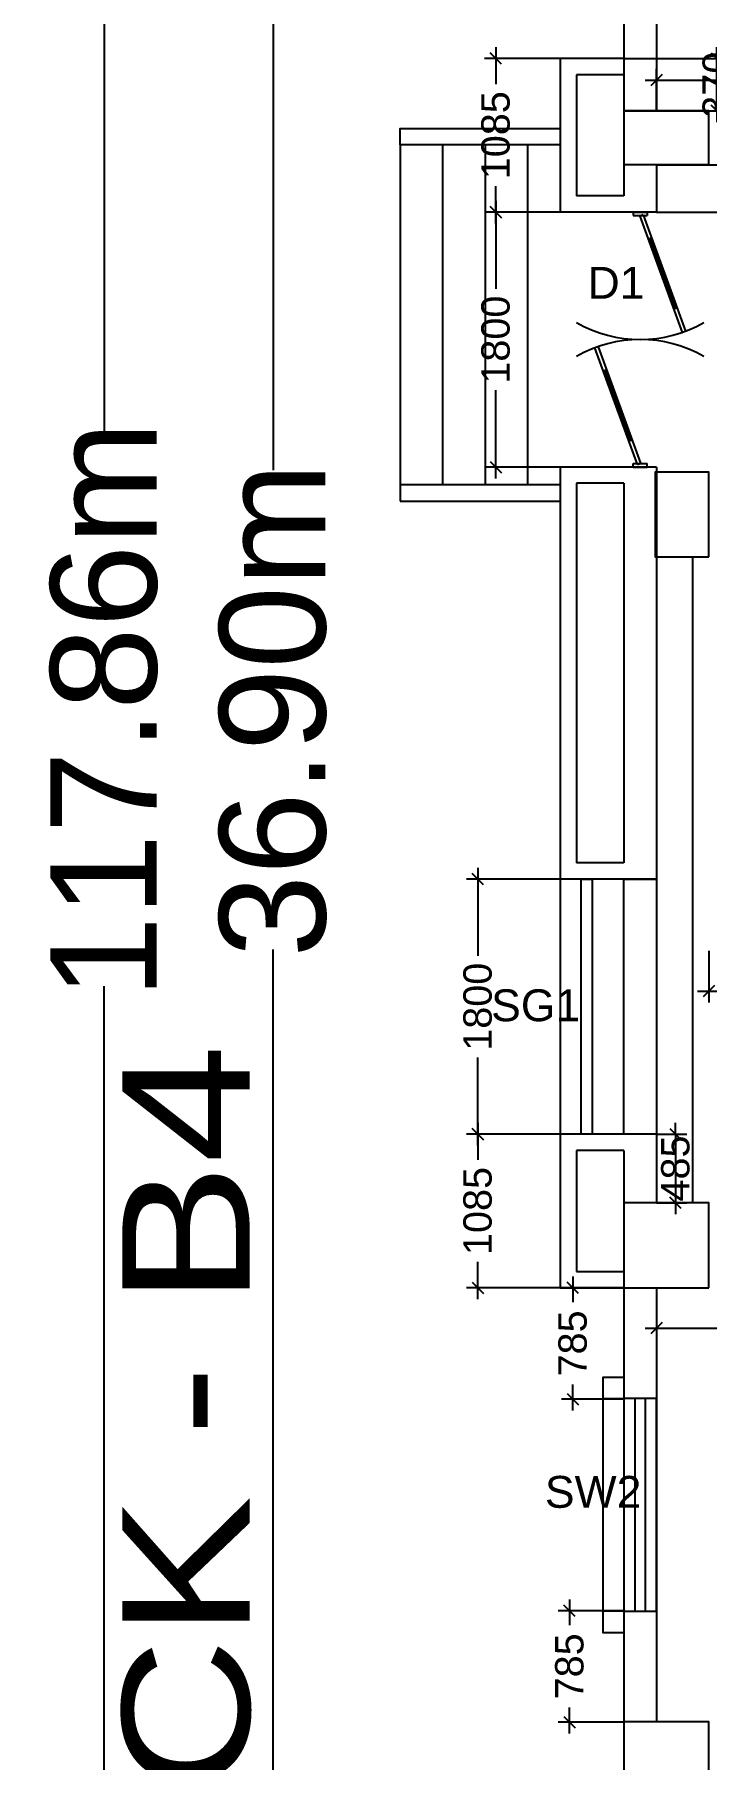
# Model space of a CAD drawing. Extents: x 6345096 to 6738923, y -6490958 to -6305885.
# Drawn here: x 6527889 to 6532632, y -6403355 to -6391176 of the extents above; entities that cross this region are included whole.
import ezdxf
from ezdxf.enums import TextEntityAlignment as Align

# ---------------------------------------------------------------- set-up
doc = ezdxf.new("R2010")
doc.units = 0
doc.header["$LTSCALE"] = 600
doc.header["$MEASUREMENT"] = 0
doc.header["$PDMODE"] = 35
doc.linetypes.add('HIDDEN', pattern=[0.375, 0.25, -0.125])
doc.layers.get('0').update_dxf_attribs({"linetype": 'CONTINUOUS'})
doc.layers.get('Defpoints').update_dxf_attribs({"linetype": 'CONTINUOUS'})
for name, color, linetype in [('BLOCKS-PROP', 2, 'CONTINUOUS'), ('chajja', 7, 'CONTINUOUS'), ('DIM', 8, 'CONTINUOUS'), ('DOOR', 32, 'CONTINUOUS'), ('Ele Proje.', 7, 'CONTINUOUS'), ('Ele. Proj', 7, 'CONTINUOUS'), ('HS', 251, 'CONTINUOUS'), ('joinery', 7, 'CONTINUOUS'), ('LA-column', 3, 'CONTINUOUS'), ('Railing', 21, 'CONTINUOUS'), ('Stairscase', 7, 'CONTINUOUS'), ('Walls', 7, 'CONTINUOUS'), ('WIN', 151, 'CONTINUOUS'), ('Working Dim', 5, 'CONTINUOUS')]:
    doc.layers.add(name, color=color, linetype=linetype)
doc.styles.add('ari', font='arial.ttf')
doc.styles.add('ARIAL', font='arial.ttf')
doc.styles.get("Standard").update_dxf_attribs({"font": 'romans.shx'})
doc.dimstyles.new('int. dim', dxfattribs={"dimtxt": 200, "dimasz": 80, "dimexe": 80, "dimexo": 0, "dimgap": 70, "dimtad": 0, "dimdec": 0, "dimzin": 12, "dimdsep": 46, "dimtxsty": 'ari', "dimblk": 'OBLIQUE', "dimcen": 2, "dimdle": 80, "dimclrd": 256, "dimclre": 256, "dimclrt": 6, "dimadec": 0, "dimazin": 0, "dimtfac": 1, "dimtdec": 0, "dimtix": 1, "dimtmove": 2, "dimatfit": 3, "dimfxl": 1, "dimtolj": 1, "dimtzin": 0, "dimlwd": -1, "dimlwe": -1, "dimarcsym": 0})
doc.dimstyles.new('STANDARD$0', dxfattribs={"dimscale": 0, "dimtxt": 150, "dimasz": 125, "dimexe": 0.75, "dimexo": 1, "dimgap": 25, "dimtad": 1, "dimdec": 0, "dimdsep": 46, "dimtxsty": 'Standard', "dimblk1": 'DOT', "dimblk2": 'DOT', "dimsah": 1, "dimcen": 2.5, "dimclrd": 1, "dimclre": 1, "dimclrt": 3, "dimadec": 0, "dimazin": 0, "dimtfac": 1, "dimtdec": 0, "dimtmove": 0, "dimatfit": 3, "dimldrblk": 'DOT', "dimfxl": 1, "dimtolj": 1, "dimtzin": 0, "dimarcsym": 0})

# ---------------------------------------------------------------- blocks, each defined once
blk = doc.blocks.new('_Oblique')
at = {"color": 0, "linetype": 'ByBlock', "lineweight": -2}
blk.add_line((-0.5, -0.5), (0.5, 0.5), dxfattribs=at)
blk = doc.blocks.new('*D333')
at = {"layer": 'Defpoints', "color": 0, "transparency": 16777216}
for p in [(6532049, -6400025, -10), (6531688, -6400810), (6532049, -6400810, -15)]:
    blk.add_point(p, dxfattribs=at)
at = {"layer": 'Working Dim', "transparency": 16777216}
for p, q in [((6532049, -6400025), (6531608, -6400025)), ((6531688, -6399945), (6531688, -6400126)), ((6531688, -6400890), (6531688, -6400708)), ((6532049, -6400810), (6531608, -6400810))]:
    blk.add_line(p, q, dxfattribs=at)
at = {"layer": 'Working Dim', "transparency": 16777216, "xscale": 80, "yscale": 80, "zscale": 80}
for p, rotation in [((6531688, -6400025), 90), ((6531688, -6400810), 270)]:
    blk.add_blockref('_Oblique', p, dxfattribs=dict(at, rotation=rotation))
at = {"layer": 'Working Dim', "color": 6, "transparency": 16777216, "insert": (6531688, -6400417), "char_height": 200, "attachment_point": 5, "rotation": 90, "style": 'ari'}
blk.add_mtext('\\A1;785', dxfattribs=at)
blk = doc.blocks.new('*D468')
at = {"layer": 'Defpoints', "color": 0, "transparency": 16777216}
for p in [(6531899, -6337015, 5), (6528381, -6454874), (6532049, -6454874, 5)]:
    blk.add_point(p, dxfattribs=at)
at = {"layer": 'DIM', "color": 8, "transparency": 16777216}
for p, q in [((6528381, -6336715), (6528381, -6393996)), ((6531899, -6337015), (6528081, -6337015)), ((6528381, -6455174), (6528381, -6397894)), ((6532049, -6454874), (6528081, -6454874))]:
    blk.add_line(p, q, dxfattribs=at)
at = {"layer": 'DIM', "color": 8, "transparency": 16777216, "xscale": 300, "yscale": 300, "zscale": 300}
for p, rotation in [((6528381, -6337015), 90), ((6528381, -6454874), 270)]:
    blk.add_blockref('_Oblique', p, dxfattribs=dict(at, rotation=rotation))
at = {"layer": 'DIM', "color": 7, "transparency": 16777216, "insert": (6528381, -6395945), "char_height": 750, "attachment_point": 5, "rotation": 90, "style": 'ari'}
blk.add_mtext('\\A1;117.86m', dxfattribs=at)
blk = doc.blocks.new('*D729')
at = {"layer": 'Defpoints', "color": 0, "transparency": 16777216}
for p in [(6538810, -6391498), (6532279, -6391715, 4), (6538810, -6391715)]:
    blk.add_point(p, dxfattribs=at)
at = {"layer": 'Working Dim', "transparency": 16777216}
for p, q in [((6532199, -6391498), (6535176, -6391498)), ((6532279, -6391715), (6532279, -6391418)), ((6538890, -6391498), (6535913, -6391498)), ((6538810, -6391715), (6538810, -6391418))]:
    blk.add_line(p, q, dxfattribs=at)
at = {"layer": 'Working Dim', "transparency": 16777216, "xscale": 80, "yscale": 80, "zscale": 80, "rotation": 180}
blk.add_blockref('_Oblique', (6532279, -6391498), dxfattribs=at)
at = {"layer": 'Working Dim', "transparency": 16777216, "xscale": 80, "yscale": 80, "zscale": 80}
blk.add_blockref('_Oblique', (6538810, -6391498), dxfattribs=at)
at = {"layer": 'Working Dim', "color": 6, "transparency": 16777216, "insert": (6535544, -6391498), "char_height": 200, "attachment_point": 5, "style": 'ari'}
blk.add_mtext('\\A1;6530', dxfattribs=at)
blk = doc.blocks.new('*D736')
at = {"layer": 'Defpoints', "color": 0, "transparency": 16777216}
for p in [(6532279, -6400025, 3), (6535649, -6400025, 5), (6535649, -6400309)]:
    blk.add_point(p, dxfattribs=at)
at = {"layer": 'Working Dim', "transparency": 16777216}
for p, q in [((6532279, -6400025), (6532279, -6400389)), ((6535649, -6400025), (6535649, -6400389)), ((6532199, -6400309), (6533596, -6400309)), ((6535729, -6400309), (6534333, -6400309))]:
    blk.add_line(p, q, dxfattribs=at)
at = {"layer": 'Working Dim', "transparency": 16777216, "xscale": 80, "yscale": 80, "zscale": 80, "rotation": 180}
blk.add_blockref('_Oblique', (6532279, -6400309), dxfattribs=at)
at = {"layer": 'Working Dim', "transparency": 16777216, "xscale": 80, "yscale": 80, "zscale": 80}
blk.add_blockref('_Oblique', (6535649, -6400309), dxfattribs=at)
at = {"layer": 'Working Dim', "color": 6, "transparency": 16777216, "insert": (6533964, -6400309), "char_height": 200, "attachment_point": 5, "style": 'ari'}
blk.add_mtext('\\A1;3370', dxfattribs=at)
blk = doc.blocks.new('*D1233')
at = {"layer": 'Defpoints', "color": 0, "transparency": 16777216}
for p in [(6531665, -6402305), (6532049, -6402305), (6532049, -6403090)]:
    blk.add_point(p, dxfattribs=at)
at = {"layer": 'Working Dim', "transparency": 16777216}
for p, q in [((6532049, -6402305), (6531585, -6402305)), ((6531665, -6402225), (6531665, -6402406)), ((6531665, -6403170), (6531665, -6402988)), ((6532049, -6403090), (6531585, -6403090))]:
    blk.add_line(p, q, dxfattribs=at)
at = {"layer": 'Working Dim', "transparency": 16777216, "xscale": 80, "yscale": 80, "zscale": 80}
for p, rotation in [((6531665, -6402305), 90), ((6531665, -6403090), 270)]:
    blk.add_blockref('_Oblique', p, dxfattribs=dict(at, rotation=rotation))
at = {"layer": 'Working Dim', "color": 6, "transparency": 16777216, "insert": (6531665, -6402697), "char_height": 200, "attachment_point": 5, "rotation": 90, "style": 'ari'}
blk.add_mtext('\\A1;785', dxfattribs=at)
blk = doc.blocks.new('*D1291')
at = {"layer": 'Defpoints', "color": 0, "transparency": 16777216}
for p in [(6529573, -6377495), (6532049, -6377495, 3), (6532049, -6414395, 3)]:
    blk.add_point(p, dxfattribs=at)
at = {"layer": 'DIM', "color": 8, "transparency": 16777216}
for p, q in [((6529573, -6377195), (6529573, -6394252)), ((6532049, -6377495), (6529273, -6377495)), ((6529573, -6414695), (6529573, -6397637)), ((6532049, -6414395), (6529273, -6414395))]:
    blk.add_line(p, q, dxfattribs=at)
at = {"layer": 'DIM', "color": 8, "transparency": 16777216, "xscale": 300, "yscale": 300, "zscale": 300}
for p, rotation in [((6529573, -6377495), 90), ((6529573, -6414395), 270)]:
    blk.add_blockref('_Oblique', p, dxfattribs=dict(at, rotation=rotation))
at = {"layer": 'DIM', "color": 7, "transparency": 16777216, "insert": (6529573, -6395945), "char_height": 750, "attachment_point": 5, "rotation": 90, "style": 'ari'}
blk.add_mtext('\\A1;36.90m', dxfattribs=at)
blk = doc.blocks.new('Z$W@#5624')
at = {"layer": 'DOOR'}
for p, q in [((19, 470), (840, 769)), ((28, 446), (849, 745)), ((188, 518), (680, 697)), ((676, 709), (685, 685)), ((0, 400), (0, 499)), ((0, 499), (25, 499)), ((25, 400), (25, 499)), ((183, 529), (192, 506)), ((1798, 499), (1773, 499)), ((1773, 400), (1773, 499)), ((1798, 400), (1798, 499)), ((0, 400), (25, 400)), ((19, 470), (28, 446)), ((1770, 453), (949, 154)), ((1779, 429), (957, 130)), ((1610, 381), (1117, 202)), ((1614, 369), (1606, 393)), ((1779, 429), (1770, 453)), ((1798, 400), (1773, 400)), ((1113, 214), (1122, 190))]:
    blk.add_line(p, q, dxfattribs=at)
at = {"layer": 'DOOR', "color": 145}
for centre, start_param, end_param in [((0, 449), 2.617994, 3.665191), ((1798, 449), -0.523599, 0.523599)]:
    blk.add_ellipse(centre, major_axis=(-899, 0), ratio=1, start_param=start_param, end_param=end_param, dxfattribs=at)
blk = doc.blocks.new('*D1605')
at = {"layer": 'Defpoints', "color": 0, "transparency": 16777216}
for p in [(6532049, -6392430, -11), (6531144, -6394230), (6532049, -6394230, -11)]:
    blk.add_point(p, dxfattribs=at)
at = {"layer": 'Working Dim', "transparency": 16777216}
for p, q in [((6531144, -6392350), (6531144, -6392971)), ((6532049, -6392430), (6531064, -6392430)), ((6531144, -6394310), (6531144, -6393688)), ((6532049, -6394230), (6531064, -6394230))]:
    blk.add_line(p, q, dxfattribs=at)
at = {"layer": 'Working Dim', "transparency": 16777216, "xscale": 80, "yscale": 80, "zscale": 80}
for p, rotation in [((6531144, -6392430), 90), ((6531144, -6394230), 270)]:
    blk.add_blockref('_Oblique', p, dxfattribs=dict(at, rotation=rotation))
at = {"layer": 'Working Dim', "color": 6, "transparency": 16777216, "insert": (6531144, -6393330), "char_height": 200, "attachment_point": 5, "rotation": 90, "style": 'ari'}
blk.add_mtext('\\A1;1800', dxfattribs=at)
blk = doc.blocks.new('*D1606')
at = {"layer": 'Defpoints', "color": 0, "transparency": 16777216}
for p in [(6532279, -6392095, -10), (6532279, -6392430, -11), (6532841, -6392430)]:
    blk.add_point(p, dxfattribs=at)
at = {"layer": 'Working Dim', "transparency": 16777216}
for p, q in [((6532279, -6392095), (6532921, -6392095)), ((6532841, -6392095), (6532841, -6392015)), ((6532841, -6392095), (6532841, -6392430)), ((6532279, -6392430), (6532921, -6392430)), ((6532841, -6392430), (6532841, -6392510))]:
    blk.add_line(p, q, dxfattribs=at)
at = {"layer": 'Working Dim', "transparency": 16777216, "xscale": 80, "yscale": 80, "zscale": 80}
for p, rotation in [((6532841, -6392095), 270), ((6532841, -6392430), 90)]:
    blk.add_blockref('_Oblique', p, dxfattribs=dict(at, rotation=rotation))
at = {"layer": 'Working Dim', "color": 6, "transparency": 16777216, "insert": (6532841, -6392262), "char_height": 200, "attachment_point": 5, "rotation": 90, "style": 'ari'}
blk.add_mtext('\\A1;335', dxfattribs=at)
blk = doc.blocks.new('*D1607')
at = {"layer": 'Defpoints', "color": 0, "transparency": 16777216}
for p in [(6532049, -6397140, -13), (6531017, -6398940), (6532049, -6398940, -13)]:
    blk.add_point(p, dxfattribs=at)
at = {"layer": 'Working Dim', "transparency": 16777216}
for p, q in [((6531017, -6397060), (6531017, -6397681)), ((6532049, -6397140), (6530937, -6397140)), ((6531017, -6399020), (6531017, -6398398)), ((6532049, -6398940), (6530937, -6398940))]:
    blk.add_line(p, q, dxfattribs=at)
at = {"layer": 'Working Dim', "transparency": 16777216, "xscale": 80, "yscale": 80, "zscale": 80}
for p, rotation in [((6531017, -6397140), 90), ((6531017, -6398940), 270)]:
    blk.add_blockref('_Oblique', p, dxfattribs=dict(at, rotation=rotation))
at = {"layer": 'Working Dim', "color": 6, "transparency": 16777216, "insert": (6531017, -6398040), "char_height": 200, "attachment_point": 5, "rotation": 90, "style": 'ari'}
blk.add_mtext('\\A1;1800', dxfattribs=at)
blk = doc.blocks.new('*D1608')
at = {"layer": 'Defpoints', "color": 0, "transparency": 16777216}
for p in [(6531599, -6398940), (6531017, -6400025), (6531599, -6400025)]:
    blk.add_point(p, dxfattribs=at)
at = {"layer": 'Working Dim', "transparency": 16777216}
for p, q in [((6531017, -6398860), (6531017, -6399122)), ((6531599, -6398940), (6530937, -6398940)), ((6531017, -6400105), (6531017, -6399842)), ((6531599, -6400025), (6530937, -6400025))]:
    blk.add_line(p, q, dxfattribs=at)
at = {"layer": 'Working Dim', "transparency": 16777216, "xscale": 80, "yscale": 80, "zscale": 80}
for p, rotation in [((6531017, -6398940), 90), ((6531017, -6400025), 270)]:
    blk.add_blockref('_Oblique', p, dxfattribs=dict(at, rotation=rotation))
at = {"layer": 'Working Dim', "color": 6, "transparency": 16777216, "insert": (6531017, -6399482), "char_height": 200, "attachment_point": 5, "rotation": 90, "style": 'ari'}
blk.add_mtext('\\A1;1085', dxfattribs=at)
blk = doc.blocks.new('*D1609')
at = {"layer": 'Defpoints', "color": 0, "transparency": 16777216}
for p in [(6532279, -6398940, -22), (6532279, -6399425, -12), (6532413, -6399425)]:
    blk.add_point(p, dxfattribs=at)
at = {"layer": 'Working Dim', "transparency": 16777216}
for p, q in [((6532413, -6398940), (6532413, -6398860)), ((6532279, -6398940), (6532493, -6398940)), ((6532413, -6398940), (6532413, -6399425)), ((6532279, -6399425), (6532493, -6399425)), ((6532413, -6399425), (6532413, -6399505))]:
    blk.add_line(p, q, dxfattribs=at)
at = {"layer": 'Working Dim', "transparency": 16777216, "xscale": 80, "yscale": 80, "zscale": 80}
for p, rotation in [((6532413, -6398940), 270), ((6532413, -6399425), 90)]:
    blk.add_blockref('_Oblique', p, dxfattribs=dict(at, rotation=rotation))
at = {"layer": 'Working Dim', "color": 6, "transparency": 16777216, "insert": (6532413, -6399182), "char_height": 200, "attachment_point": 5, "rotation": 90, "style": 'ari'}
blk.add_mtext('\\A1;485', dxfattribs=at)
blk = doc.blocks.new('*D1610')
at = {"layer": 'Defpoints', "color": 0, "transparency": 16777216}
for p in [(6532049, -6391345, 2), (6532705, -6391345), (6532049, -6391715, -10)]:
    blk.add_point(p, dxfattribs=at)
at = {"layer": 'Working Dim', "transparency": 16777216}
for p, q in [((6532049, -6391345), (6532785, -6391345)), ((6532705, -6391345), (6532705, -6391265)), ((6532705, -6391715), (6532705, -6391345)), ((6532049, -6391715), (6532785, -6391715)), ((6532705, -6391715), (6532705, -6391795))]:
    blk.add_line(p, q, dxfattribs=at)
at = {"layer": 'Working Dim', "transparency": 16777216, "xscale": 80, "yscale": 80, "zscale": 80}
for p, rotation in [((6532705, -6391345), 270), ((6532705, -6391715), 90)]:
    blk.add_blockref('_Oblique', p, dxfattribs=dict(at, rotation=rotation))
at = {"layer": 'Working Dim', "color": 6, "transparency": 16777216, "insert": (6532705, -6391530), "char_height": 200, "attachment_point": 5, "rotation": 90, "style": 'ari'}
blk.add_mtext('\\A1;370', dxfattribs=at)
blk = doc.blocks.new('*D1611')
at = {"layer": 'Defpoints', "color": 0, "transparency": 16777216}
for p in [(6531599, -6391345, 2), (6531144, -6392430), (6531599, -6392430, 2)]:
    blk.add_point(p, dxfattribs=at)
at = {"layer": 'Working Dim', "transparency": 16777216}
for p, q in [((6531599, -6391345), (6531064, -6391345)), ((6531144, -6391265), (6531144, -6391527)), ((6531144, -6392510), (6531144, -6392247)), ((6531599, -6392430), (6531064, -6392430))]:
    blk.add_line(p, q, dxfattribs=at)
at = {"layer": 'Working Dim', "transparency": 16777216, "xscale": 80, "yscale": 80, "zscale": 80}
for p, rotation in [((6531144, -6391345), 90), ((6531144, -6392430), 270)]:
    blk.add_blockref('_Oblique', p, dxfattribs=dict(at, rotation=rotation))
at = {"layer": 'Working Dim', "color": 6, "transparency": 16777216, "insert": (6531144, -6391887), "char_height": 200, "attachment_point": 5, "rotation": 90, "style": 'ari'}
blk.add_mtext('\\A1;1085', dxfattribs=at)
blk = doc.blocks.new('*D1740')
at = {"layer": 'Defpoints', "color": 0, "transparency": 16777216}
for p in [(6532649, -6397645, 2), (6534649, -6397645, 2), (6532649, -6397929)]:
    blk.add_point(p, dxfattribs=at)
at = {"layer": 'Working Dim', "transparency": 16777216}
for p, q in [((6532649, -6397645), (6532649, -6398009)), ((6534649, -6397645), (6534649, -6398009)), ((6532569, -6397929), (6533279, -6397929)), ((6534729, -6397929), (6534019, -6397929))]:
    blk.add_line(p, q, dxfattribs=at)
at = {"layer": 'Working Dim', "transparency": 16777216, "xscale": 80, "yscale": 80, "zscale": 80, "rotation": 180}
blk.add_blockref('_Oblique', (6532649, -6397929), dxfattribs=at)
at = {"layer": 'Working Dim', "transparency": 16777216, "xscale": 80, "yscale": 80, "zscale": 80}
blk.add_blockref('_Oblique', (6534649, -6397929), dxfattribs=at)
at = {"layer": 'Working Dim', "color": 6, "transparency": 16777216, "insert": (6533649, -6397929), "char_height": 200, "attachment_point": 5, "style": 'ari'}
blk.add_mtext('\\A1;2000', dxfattribs=at)
blk = doc.blocks.new('A$C2CD672AE')
at = {"layer": 'Ele Proje.', "color": 8, "linetype": 'HIDDEN'}
for p, q in [((1730, 65079.3, 12), (1280, 65079.3, 12)), ((1280, 65079.3, 12), (1280, 63994.3, 12)), ((1730, 64964.3, 12), (1395, 64964.3, 12)), ((1395, 64964.3, 12), (1395, 64109.3, 12)), ((1730, 64109.3, 12), (1395, 64109.3, 12)), ((1960, 63994.3, 12), (1280, 63994.3, 12)), ((1280, 62194.3, 12), (1280.1, 56399.3, 12)), ((1960, 62194.3, 0.8), (1280, 62194.3, 12)), ((1395, 62079.3, 12), (1395.1, 59399.3, 12)), ((1730, 62079.3, 4.6), (1395, 62079.3, 10.1)), ((1730, 59399.3, 12), (1395, 59399.3, 12)), ((1960, 59284.3, 12), (1280, 59284.3, 12)), ((1960, 57484.3, 0.8), (1280, 57484.3, 12)), ((1730, 57369.3, 4.6), (1395, 57369.3, 10.1)), ((1395.1, 57369.3, 12), (1395.1, 56514.3, 12)), ((1395.1, 56514.3, 12), (1730, 56514.3, 12)), ((1280.1, 56399.3, 12), (1730, 56399.3, 12))]:
    blk.add_line(p, q, dxfattribs=at)
at = {"layer": 'Ele Proje.', "color": 8, "linetype": 'HIDDEN', "elevation": 0.5}
for points in [[(1730, 55766.8), (1580, 55766.8), (1580, 55616.8), (1730, 55616.8)], [(1730, 54116.8), (1580, 54116.8), (1580, 53966.8), (1730, 53966.8)]]:
    blk.add_lwpolyline(points, dxfattribs=at)
at = {"layer": 'Ele. Proj', "color": 8, "linetype": 'HIDDEN'}
for p, q in [((1730, 64329.3, 1.7), (1730, 64109.3, 1.6)), ((1960, 64329.3, 1.7), (1960, 63994.3, 1.5)), ((1960, 62194.3, 0.8), (1960, 59284.3, -0.9)), ((1730, 62079.3, 0.7), (1730, 59399.3, -0.8)), ((1730, 57369.3, -1.7), (1730, 56999.3, -1.9)), ((1960, 57484.3, -1.6), (1960, 56999.3, -1.9))]:
    blk.add_line(p, q, dxfattribs=at)
at = {"layer": 'Railing', "color": 8, "linetype": 'HIDDEN'}
blk.add_line((2215, 56999.3, 5.1), (2215, 61559.3, 5.1), dxfattribs=at)
at = {"layer": 'Stairscase', "color": 8, "linetype": 'HIDDEN'}
for p, q in [((150, 64469.6, 2.3), (150, 62068.9, 2.3)), ((450, 64469.6, 2.3), (450, 62068.9, 2.3)), ((750, 64469.6, 2.3), (750, 62068.9, 2.3)), ((1050, 64469.6, 2.3), (1050, 62068.9, 2.3))]:
    blk.add_line(p, q, dxfattribs=at)
at = {"layer": 'Walls', "color": 8, "linetype": 'HIDDEN'}
for p, q in [((1730, 67624.3), (1730, 64709.2)), ((1960, 67624.3), (1960, 64709.2)), ((1730, 64469.6), (1730, 64169.2)), ((1960, 64329.3), (1960, 64169.2)), ((1280, 62069.4), (150, 62069.5)), ((150, 62069.5), (150, 61954.5)), ((150, 61954.5), (1280, 61954.5)), ((1280, 59284.3, -11.2), (1280, 57484.3, -11.2)), ((1730, 56399.3), (1730, 53334.3)), ((1960, 56399.3), (1960, 53334.3))]:
    blk.add_line(p, q, dxfattribs=at)
blk.add_lwpolyline([(1280, 64469.6), (150, 64469.6), (150, 64584.6), (1280, 64584.6)], dxfattribs=at)

msp = doc.modelspace()

# ---------------------------------------------------------------- linework, layer by layer
at = {"layer": 'chajja', "color": 8}
msp.add_line((6531899.389, -6400807.081), (6531899.389, -6402307.081), dxfattribs=at)
at = {"layer": 'Ele Proje.', "color": 1}
for p, q in [((6532049.388, -6391344.571, 11.957), (6531599.388, -6391344.571, 11.957)), ((6531599.388, -6391344.571, 11.957), (6531599.401, -6392429.568, 11.957)), ((6532049.388, -6391459.571, 11.957), (6531714.39, -6391459.571, 11.957)), ((6531714.39, -6391459.571, 11.957), (6531714.399, -6392314.567, 11.957)), ((6532049.388, -6392314.563, 11.957), (6531714.399, -6392314.567, 11.957)), ((6532279.388, -6392429.56, 11.957), (6531599.401, -6392429.568, 11.957)), ((6531599.418, -6394229.56, 11.957), (6531599.487, -6400024.586, 11.957)), ((6532279.388, -6394229.56, 0.798), (6531599.418, -6394229.56, 11.957)), ((6531714.419, -6394344.56, 11.957), (6531714.456, -6397024.567, 11.957)), ((6532049.388, -6394344.56, 4.573), (6531714.419, -6394344.56, 10.07)), ((6532049.388, -6397024.563, 11.957), (6531714.399, -6397024.567, 11.957)), ((6532279.388, -6397139.561, 11.957), (6531599.401, -6397139.569, 11.957)), ((6532279.388, -6398939.561, 0.798), (6531599.418, -6398939.561, 11.957)), ((6532049.388, -6399054.561, 4.573), (6531714.419, -6399054.561, 10.07)), ((6531714.476, -6399054.561, 11.957), (6531714.486, -6399909.586, 11.957)), ((6531599.487, -6400024.586, 11.957), (6532049.388, -6400024.586, 11.957)), ((6531714.486, -6399909.586, 11.957), (6532049.388, -6399909.586, 11.957))]:
    msp.add_line(p, q, dxfattribs=at)
at = {"layer": 'Ele Proje.', "elevation": 0.488}
for points in [[(6532049.39, -6400657.081), (6531899.39, -6400657.081), (6531899.39, -6400807.081), (6532049.39, -6400807.081)], [(6532049.388, -6402307.081), (6531899.389, -6402307.081), (6531899.389, -6402457.081), (6532049.388, -6402457.081)]]:
    msp.add_lwpolyline(points, dxfattribs=at)
at = {"layer": 'Ele. Proj', "color": 6}
for p, q in [((6532049.388, -6392094.571, 1.684), (6532049.388, -6392314.563, 1.578)), ((6532279.388, -6392094.571, 1.684), (6532279.388, -6392429.56, 1.522)), ((6532279.388, -6394229.56, 0.798), (6532279.388, -6397139.561, -0.897)), ((6532049.388, -6394344.56, 0.742), (6532049.388, -6397024.563, -0.842)), ((6532279.388, -6398939.561, -1.621), (6532279.388, -6399424.586, -1.856)), ((6532049.388, -6399054.561, -1.677), (6532049.388, -6399424.586, -1.856))]:
    msp.add_line(p, q, dxfattribs=at)
at = {"layer": 'LA-column', "color": 2}
for points in [[(6532049.388, -6392094.606), (6532649.388, -6392094.606), (6532649.388, -6391714.606), (6532049.388, -6391714.606)], [(6532649.389, -6394864.616), (6532649.389, -6394264.616), (6532269.389, -6394264.616), (6532269.389, -6394864.616)], [(6532649.388, -6400024.616), (6532649.388, -6399424.616), (6532049.388, -6399424.616), (6532049.388, -6400024.616)], [(6532049.388, -6403469.623), (6532649.389, -6403469.623), (6532649.389, -6403089.623), (6532049.388, -6403089.623)]]:
    msp.add_lwpolyline(points, close=True, dxfattribs=at)
at = {"layer": 'Railing', "linetype": 'Continuous'}
msp.add_line((6532534.388, -6399424.586, 5.131), (6532534.388, -6394864.583, 5.131), dxfattribs=at)
at = {"layer": 'Stairscase', "color": 7, "linetype": 'Continuous'}
for p, q in [((6530469.379, -6391954.344, 2.283), (6530469.379, -6394355.017, 2.283)), ((6530769.397, -6391954.344, 2.283), (6530769.397, -6394355.017, 2.283)), ((6531069.397, -6391954.344, 2.283), (6531069.397, -6394355.017, 2.283)), ((6531369.397, -6391954.344, 2.283), (6531369.397, -6394355.017, 2.283))]:
    msp.add_line(p, q, dxfattribs=at)
at = {"layer": 'Walls', "linetype": 'Continuous'}
for p, q in [((6532049.388, -6388799.586), (6532049.388, -6391714.672)), ((6532279.388, -6388799.586), (6532279.388, -6391714.672)), ((6532049.391, -6391954.344), (6532049.391, -6392254.681)), ((6532279.391, -6392094.606), (6532279.391, -6392254.681)), ((6531599.419, -6394354.515), (6530469.379, -6394354.388)), ((6530469.379, -6394354.388), (6530469.379, -6394469.388)), ((6530469.379, -6394469.388), (6531599.421, -6394469.388)), ((6532049.388, -6400024.586), (6532049.388, -6403089.589)), ((6532279.388, -6400024.586), (6532279.388, -6403089.589))]:
    msp.add_line(p, q, dxfattribs=at)
at = {"layer": 'Walls', "color": 8}
msp.add_line((6531599.401, -6397139.569, -11.19), (6531599.401, -6398939.569, -11.19), dxfattribs=at)
at = {"layer": 'Walls', "linetype": 'Continuous'}
msp.add_lwpolyline([(6531599.395, -6391954.344), (6530469.379, -6391954.344), (6530469.379, -6391839.344), (6531599.394, -6391839.344)], dxfattribs=at)
at = {"layer": 'WIN', "linetype": 'Continuous'}
for points, elevation in [([(6531748.388, -6397139.569), (6531824.388, -6397139.569), (6531824.388, -6398939.569), (6531748.388, -6398939.569)], 11.957), ([(6532049.388, -6402307.081), (6532279.388, -6402307.081), (6532279.388, -6400807.081), (6532049.388, -6400807.081)], 0.488), ([(6532126.389, -6402307.081), (6532202.389, -6402307.081), (6532202.389, -6400807.081), (6532126.389, -6400807.081)], 0.488)]:
    msp.add_lwpolyline(points, close=True, dxfattribs=dict(at, elevation=elevation))
at = {"layer": 'WIN', "color": 8, "linetype": 'Continuous', "elevation": -11.19}
msp.add_lwpolyline([(6532049.388, -6397139.569), (6532279.388, -6397139.569), (6532279.388, -6398939.569), (6532049.388, -6398939.569)], close=True, dxfattribs=at)

# ---------------------------------------------------------------- block references
at = {"layer": 'DOOR', "linetype": 'Continuous', "xscale": 1.001247145235538, "yscale": 1.001247145235538, "zscale": 1.001247145235538, "rotation": 270}
msp.add_blockref('Z$W@#5624', (6531714.391, -6392429.56, 0.349), dxfattribs=at)
at = {"layer": 'HS'}
msp.add_blockref('A$C2CD672AE', (6530319.294, -6456423.902, 8.17), dxfattribs=at)

# ---------------------------------------------------------------- texts
at = {"layer": 'BLOCKS-PROP', "color": 10, "style": 'ARIAL', "width": 1.2}
msp.add_text('BLOCK - B4', height=900, rotation=90, dxfattribs=at).set_placement((6529408.114, -6402456.991, 2.39), align=Align.CENTER)
at = {"layer": 'joinery', "style": 'ari'}
msp.add_text('D1', height=225, dxfattribs=at).set_placement((6531792.552, -6393041.481, 35.698))
for s, p in [('SG1', (6531426.302, -6398142.311, 1.522)), ('SW2', (6531831.882, -6401577.59, 0.488))]:
    msp.add_text(s, height=225, dxfattribs=at).set_placement(p, align=Align.CENTER)

# ---------------------------------------------------------------- dimensions: what is measured, and where the dimension line sits
at = {"layer": 'DIM'}
for base, p1, p2, angle, picture, middle in [((6528381.422, -6454873.885), (6531899.389, -6337015.366, 5.131), (6532049.301, -6454873.885, 5.131), 90, '*D468', (6528381.422, -6395944.625)), ((6529573.102, -6377494.514, -2.749), (6532049.388, -6414394.742), (6532049.388, -6377494.514), 270, '*D1291', (6529573.102, -6395944.628, -2.749))]:
    dim = msp.add_linear_dim(base=base, p1=p1, p2=p2, angle=angle, dimstyle='STANDARD$0', override={"dimscale": 1, "dimtxt": 750, "dimasz": 300, "dimexe": 300, "dimexo": 0, "dimgap": 1, "dimtad": 0, "dimdec": 2, "dimlfac": 0.001, "dimzin": 0, "dimpost": 'm', "dimtxsty": 'ari', "dimblk1": 'Oblique', "dimblk2": 'Oblique', "dimcen": 0, "dimdle": 300, "dimclrd": 8, "dimclre": 8, "dimclrt": 7, "dimadec": 2, "dimtdec": 2, "dimtmove": 2, "dimfxl": 0.75, "dimfrac": 1, "dimlwd": 65535, "dimlwe": 65535}, dxfattribs=at)
    dim.commit()
    dim.dimension.update_dxf_attribs({"geometry": picture, "text_midpoint": middle})
at = {"layer": 'Working Dim', "color": 6}
for base, p1, p2, angle, picture, middle in [((6531144.296, -6392429.568, 10.356), (6531599.388, -6391344.571, 11.957), (6531599.401, -6392429.568, 11.957), 270, '*D1611', (6531144.296, -6391887.069, 10.356)), ((6532704.686, -6391344.571, 10.356), (6532049.388, -6391714.672, 0.638), (6532049.388, -6391344.571, 11.957), 270, '*D1610', (6532704.686, -6391529.621, 10.356)), ((6532841.203, -6392429.56, 11.957), (6532279.388, -6392094.571, 1.684), (6532279.388, -6392429.56, 1.16), 270, '*D1606', (6532841.203, -6392262.066, 11.957)), ((6531144.296, -6394229.56, 11.957), (6532049.388, -6392429.56, 1.16), (6532049.388, -6394229.56, 1.16), 270, '*D1605', (6531144.296, -6393329.56, 11.957)), ((6531016.911, -6398939.569, 1.522), (6532049.388, -6397139.569, -11.19), (6532049.388, -6398939.569, -11.19), 270, '*D1607', (6531016.911, -6398039.569, 1.522)), ((6531016.911, -6400024.553, 11.957), (6531599.474, -6398939.569, 11.957), (6531599.487, -6400024.553, 11.957), 270, '*D1608', (6531016.911, -6399482.061, 11.957)), ((6532413.133, -6399424.586, 10.356), (6532279.388, -6398939.569, -11.19), (6532279.388, -6399424.586, -1.856), 270, '*D1609', (6532413.133, -6399182.077, 10.356)), ((6531687.807, -6400810.081, 15.404), (6532049.388, -6400024.62, 5.131), (6532049.388, -6400810.081, 0.488), 270, '*D333', (6531687.807, -6400417.35, 15.404)), ((6531664.657, -6402305.081), (6532049.388, -6403089.589), (6532049.388, -6402305.081), 90, '*D1233', (6531664.657, -6402697.335))]:
    dim = msp.add_linear_dim(base=base, p1=p1, p2=p2, angle=angle, dimstyle='int. dim', override={"dimtxt": 200, "dimarcsym": 1}, dxfattribs=at)
    dim.commit()
    dim.dimension.update_dxf_attribs({"geometry": picture, "text_midpoint": middle})
for base, p1, p2, picture, middle in [((6538809.581, -6391497.957, 5.131), (6532279.388, -6391714.705, 9.409), (6538809.581, -6391714.62, 5.131), '*D729', (6535544.485, -6391497.957, 5.131)), ((6532649.388, -6397929.338), (6534649.388, -6397644.705, 2.1), (6532649.388, -6397644.705, 2.1), '*D1740', (6533649.388, -6397929.338)), ((6535649.298, -6400308.751), (6532279.388, -6400024.62, 3.447), (6535649.298, -6400024.62, 5.131), '*D736', (6533964.343, -6400308.751))]:
    dim = msp.add_linear_dim(base=base, p1=p1, p2=p2, dimstyle='int. dim', override={"dimtxt": 200, "dimarcsym": 1}, dxfattribs=at)
    dim.commit()
    dim.dimension.update_dxf_attribs({"geometry": picture, "text_midpoint": middle})

doc.saveas('drawing.dxf')
